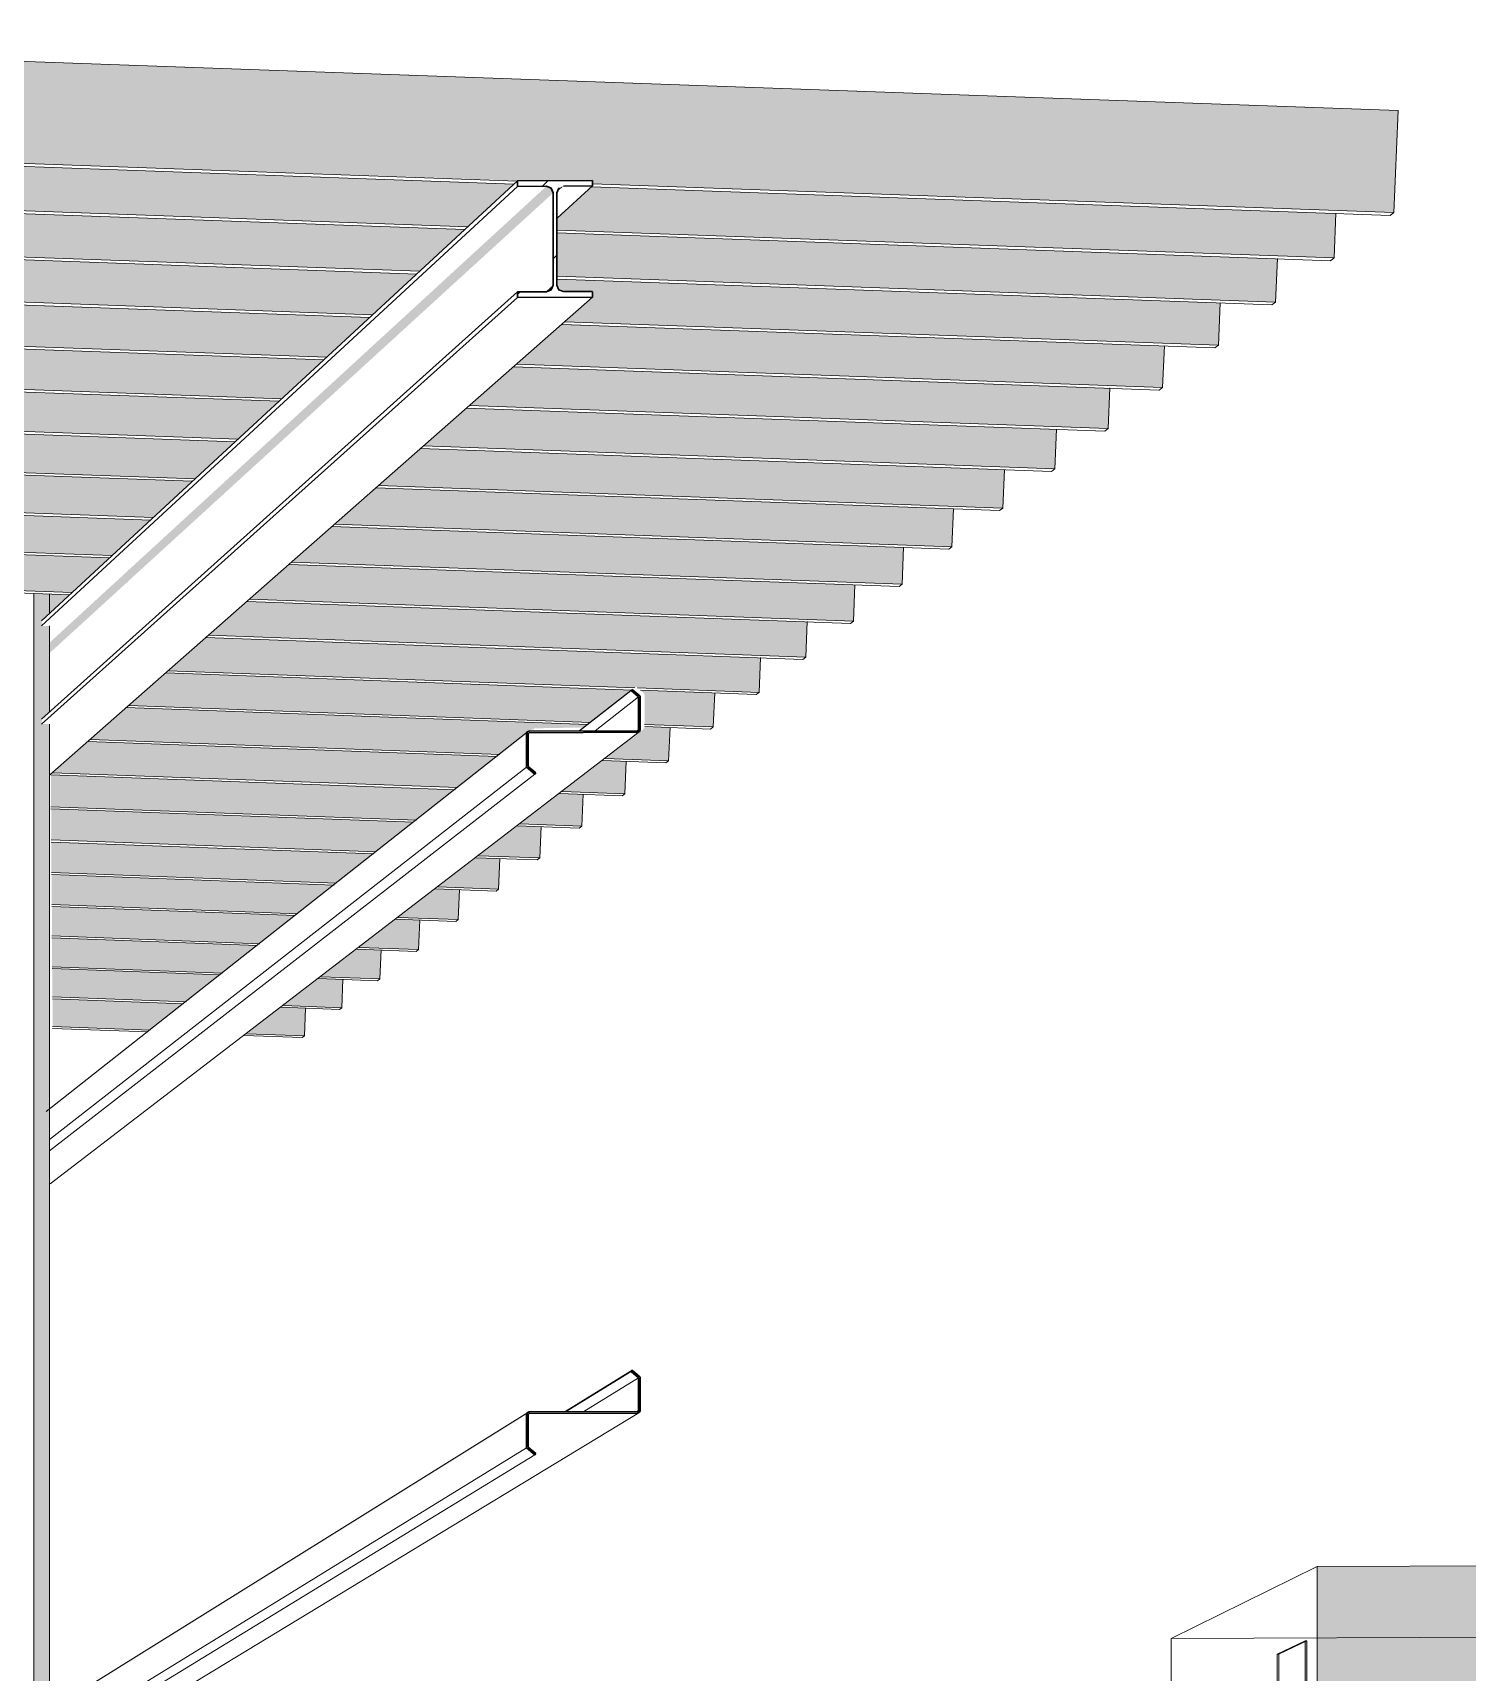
# Model space of a CAD drawing. Header units: inches. Extents: x 27328 to 121296, y -4075 to 4147.
# Drawn here: x 49626.8804 to 49626.9421, y 60.099 to 60.1695 of the extents above; entities that cross this region are included whole.
import ezdxf

# ---------------------------------------------------------------- set-up
doc = ezdxf.new("R2010")
doc.units = ezdxf.units.IN
doc.header["$MEASUREMENT"] = 0
for name, color, linetype, lineweight in [('M-EQPM', 50, 'Continuous', 9), ('S-BEAM', 12, 'Continuous', 9), ('S-COLS', 52, 'Continuous', 9)]:
    doc.layers.add(name, color=color, linetype=linetype, lineweight=lineweight)

# ---------------------------------------------------------------- blocks, each defined once
blk = doc.blocks.new('FP_285-mezzanine - perspective - structure only')
at = {"layer": 'S-BEAM'}
for p, q in [((23020.033869, 60.162856), (23020.034113, 60.1631)), ((23020.034322, 60.159733), (23020.034475, 60.159885)), ((23020.032789, 60.158202), (23020.0329, 60.158313))]:
    blk.add_line(p, q, dxfattribs=at)

msp = doc.modelspace()

# ---------------------------------------------------------------- hatches: boundary and pattern name
at = {"layer": 'M-EQPM', "lineweight": 5, "transparency": 33554631}
for points in [[(49626.964001, 60.070166), (49627.003827, 60.070261), (49627.003827, 60.103734), (49626.935682, 60.103496), (49626.935682, 60.094528), (49626.964001, 60.094618), (49626.964001, 60.091969), (49626.971478, 60.087555), (49626.970291, 60.084635), (49626.965058, 60.082832), (49626.965058, 60.075829), (49626.964579, 60.075678), (49626.964001, 60.075662), (49626.964001, 60.070958)], [(49626.935163, 60.094528), (49626.935236, 60.094528), (49626.935236, 60.1003), (49626.935163, 60.1003), (49626.935163, 60.09462)]]:
    msp.add_hatch(color=256, dxfattribs=at).paths.add_polyline_path(points, flags=0)
at = {"layer": 'S-BEAM', "lineweight": 5}
for points in [[(49626.938981, 60.16172), (49626.939165, 60.166115), (49626.845673, 60.169455), (49626.845489, 60.165074), (49626.901288, 60.163094), (49626.904507, 60.163112), (49626.904507, 60.162957), (49626.920333, 60.162389)], [(49626.881165, 60.142784), (49626.902819, 60.162571), (49626.90273, 60.162775), (49626.902522, 60.16285), (49626.881164, 60.143234), (49626.881165, 60.14282)], [(49626.902991, 60.162613), (49626.903252, 60.162857), (49626.903057, 60.162775), (49626.902991, 60.162614)], [(49626.902496, 60.15832), (49626.90254, 60.158324), (49626.902734, 60.158404), (49626.902819, 60.158608), (49626.902496, 60.15832)], [(49626.881158, 60.123139), (49626.901674, 60.139307), (49626.901707, 60.139387), (49626.881158, 60.123158)], [(49626.881158, 60.097263), (49626.901674, 60.110034), (49626.901707, 60.110115), (49626.881158, 60.097283)]]:
    msp.add_hatch(color=256, dxfattribs=at).paths.add_polyline_path(points, flags=0)
h = msp.add_hatch(color=256, dxfattribs=at)
h.paths.add_polyline_path([(49626.936404, 60.159774), (49626.936484, 60.161693), (49626.90448, 60.162841), (49626.90299, 60.161493), (49626.90299, 60.160974), (49626.92035, 60.16035)], flags=0)
h.paths.add_polyline_path([(49626.899145, 60.161112), (49626.901147, 60.162961), (49626.84541, 60.16496), (49626.845502, 60.167376), (49626.844223, 60.167421), (49626.844121, 60.164987), (49626.845057, 60.164985), (49626.845315, 60.165269), (49626.845364, 60.165224), (49626.844056, 60.163435), (49626.844042, 60.163093), (49626.899056, 60.161116)], flags=0)
h = msp.add_hatch(color=256, dxfattribs=at)
h.paths.add_polyline_path([(49626.933888, 60.157873), (49626.933967, 60.159747), (49626.903007, 60.16086), (49626.903007, 60.158985), (49626.920368, 60.15836)], flags=0)
h.paths.add_polyline_path([(49626.897075, 60.159198), (49626.89903, 60.161003), (49626.843965, 60.162982), (49626.843965, 60.163304), (49626.842644, 60.161497), (49626.842629, 60.161159), (49626.896989, 60.159201)], flags=0)
h.paths.add_polyline_path([(49626.84355, 60.164987), (49626.843713, 60.165014), (49626.84405, 60.165017), (49626.844054, 60.165391), (49626.843601, 60.165408), (49626.843587, 60.165066), (49626.843598, 60.165032), (49626.843582, 60.165017)], flags=0)
h = msp.add_hatch(color=256, dxfattribs=at)
h.paths.add_polyline_path([(49626.931431, 60.156017), (49626.931508, 60.157847), (49626.903022, 60.158873), (49626.903023, 60.158644), (49626.903112, 60.158439), (49626.903313, 60.158358), (49626.904556, 60.158354), (49626.904536, 60.158104), (49626.903315, 60.157031), (49626.920385, 60.156416)], flags=0)
h.paths.add_polyline_path([(49626.895053, 60.157329), (49626.896962, 60.159091), (49626.842553, 60.16105), (49626.842553, 60.161369), (49626.841264, 60.159604), (49626.84125, 60.15927), (49626.894971, 60.157332)], flags=0)
h = msp.add_hatch(color=256, dxfattribs=at)
h.paths.add_polyline_path([(49626.929032, 60.154204), (49626.929107, 60.155992), (49626.9032, 60.156927), (49626.901244, 60.155208), (49626.920401, 60.154516)], flags=0)
h.paths.add_polyline_path([(49626.893079, 60.155503), (49626.894943, 60.157224), (49626.841176, 60.159164), (49626.841176, 60.159479), (49626.839916, 60.157755), (49626.839902, 60.157425), (49626.893, 60.155506)], flags=0)
h = msp.add_hatch(color=256, dxfattribs=at)
h.paths.add_polyline_path([(49626.926687, 60.152433), (49626.926761, 60.15418), (49626.901131, 60.155106), (49626.899221, 60.153427), (49626.920418, 60.15266)], flags=0)
h.paths.add_polyline_path([(49626.89115, 60.15372), (49626.892971, 60.155401), (49626.839829, 60.157321), (49626.839829, 60.157632), (49626.838599, 60.155949), (49626.838585, 60.155622), (49626.891074, 60.153722)], flags=0)
h = msp.add_hatch(color=256, dxfattribs=at)
h.paths.add_polyline_path([(49626.924396, 60.150702), (49626.924468, 60.152409), (49626.89911, 60.153327), (49626.897243, 60.151687), (49626.920434, 60.150846)], flags=0)
h.paths.add_polyline_path([(49626.889264, 60.151976), (49626.891044, 60.153619), (49626.838514, 60.155521), (49626.838514, 60.155828), (49626.837312, 60.154183), (49626.837298, 60.15386), (49626.889192, 60.151979)], flags=0)
h = msp.add_hatch(color=256, dxfattribs=at)
h.paths.add_polyline_path([(49626.922156, 60.14901), (49626.922226, 60.150679), (49626.897135, 60.151589), (49626.89531, 60.149985), (49626.920449, 60.149072)], flags=0)
h.paths.add_polyline_path([(49626.887421, 60.150272), (49626.889161, 60.151878), (49626.837229, 60.153761), (49626.837229, 60.154065), (49626.836053, 60.152457), (49626.83604, 60.152138), (49626.887352, 60.150274)], flags=0)
h = msp.add_hatch(color=256, dxfattribs=at)
h.paths.add_polyline_path([(49626.919966, 60.147356), (49626.920035, 60.148988), (49626.895204, 60.14989), (49626.89342, 60.148322), (49626.916852, 60.147469)], flags=0)
h.paths.add_polyline_path([(49626.885619, 60.148605), (49626.88732, 60.150176), (49626.835972, 60.152041), (49626.835972, 60.152341), (49626.834823, 60.150769), (49626.83481, 60.150454), (49626.885518, 60.148609)], flags=0)
h = msp.add_hatch(color=256, dxfattribs=at)
h.paths.add_polyline_path([(49626.917824, 60.145738), (49626.917891, 60.147334), (49626.893316, 60.148228), (49626.891571, 60.146694), (49626.903005, 60.146278)], flags=0)
h.paths.add_polyline_path([(49626.883856, 60.146975), (49626.88552, 60.148511), (49626.834743, 60.150359), (49626.834743, 60.150656), (49626.833619, 60.149118), (49626.833606, 60.148806), (49626.883793, 60.146978)], flags=0)
h = msp.add_hatch(color=256, dxfattribs=at)
h.paths.add_polyline_path([(49626.915729, 60.144155), (49626.915794, 60.145716), (49626.89147, 60.146602), (49626.889763, 60.145102), (49626.903018, 60.144619)], flags=0)
h.paths.add_polyline_path([(49626.882132, 60.145381), (49626.883759, 60.146883), (49626.833541, 60.148713), (49626.833541, 60.149007), (49626.832441, 60.147489), (49626.832429, 60.147195), (49626.882071, 60.145383)], flags=0)
h = msp.add_hatch(color=256, dxfattribs=at)
h.paths.add_polyline_path([(49626.913679, 60.142606), (49626.913743, 60.144134), (49626.889663, 60.145012), (49626.887993, 60.143545), (49626.903031, 60.142995)], flags=0)
h.paths.add_polyline_path([(49626.879913, 60.143899), (49626.879913, 60.145368), (49626.832365, 60.147103), (49626.832365, 60.147394), (49626.83129, 60.145923), (49626.831279, 60.145677), (49626.876817, 60.144013)], flags=0)
h.paths.add_polyline_path([(49626.881162, 60.144484), (49626.882037, 60.145291), (49626.881162, 60.145323)], flags=0)
h = msp.add_hatch(color=256, dxfattribs=at)
h.paths.add_polyline_path([(49626.911672, 60.14109), (49626.911735, 60.142585), (49626.887895, 60.143457), (49626.886261, 60.14202), (49626.906347, 60.141295), (49626.90639, 60.141329), (49626.906448, 60.141281), (49626.906742, 60.14127)], flags=0)
h.paths.add_polyline_path([(49626.831221, 60.145687), (49626.831214, 60.145816), (49626.831123, 60.145691), (49626.831214, 60.145688)], flags=0)
h = msp.add_hatch(color=256, dxfattribs=at)
h.paths.add_polyline_path([(49626.909707, 60.139606), (49626.909769, 60.14107), (49626.906585, 60.141186), (49626.906755, 60.141004), (49626.906755, 60.139714), (49626.906826, 60.139711)], flags=0)
h.paths.add_polyline_path([(49626.904426, 60.139799), (49626.906227, 60.141199), (49626.886165, 60.141934), (49626.884565, 60.140527), (49626.903057, 60.13985)], flags=0)
h = msp.add_hatch(color=256, dxfattribs=at)
h.paths.add_polyline_path([(49626.907784, 60.138153), (49626.907844, 60.139586), (49626.906766, 60.139613), (49626.906685, 60.139498), (49626.90506, 60.138253), (49626.906734, 60.138191)], flags=0)
h.paths.add_polyline_path([(49626.900521, 60.138419), (49626.901913, 60.139501), (49626.901957, 60.139466), (49626.90199, 60.139512), (49626.90199, 60.139545), (49626.904148, 60.139581), (49626.904321, 60.139715), (49626.884471, 60.140443), (49626.882904, 60.139066), (49626.900363, 60.138425)], flags=0)
h.paths.add_polyline_path([(49626.901957, 60.139466), (49626.901933, 60.139522), (49626.901971, 60.139501), (49626.901962, 60.139479)], flags=0)
h = msp.add_hatch(color=256, dxfattribs=at)
h.paths.add_polyline_path([(49626.9059, 60.136729), (49626.905958, 60.138133), (49626.904942, 60.13816), (49626.903205, 60.136828)], flags=0)
h.paths.add_polyline_path([(49626.898712, 60.136994), (49626.900418, 60.138337), (49626.882812, 60.138983), (49626.881278, 60.137634), (49626.898556, 60.136999)], flags=0)
h = msp.add_hatch(color=256, dxfattribs=at)
h.paths.add_polyline_path([(49626.904054, 60.135335), (49626.904112, 60.13671), (49626.903087, 60.136737), (49626.901387, 60.135433), (49626.903093, 60.13537)], flags=0)
h.paths.add_polyline_path([(49626.89694, 60.135597), (49626.898612, 60.136913), (49626.881218, 60.137552), (49626.881218, 60.136176), (49626.896785, 60.135603)], flags=0)
h = msp.add_hatch(color=256, dxfattribs=at)
h.paths.add_polyline_path([(49626.902246, 60.133969), (49626.902302, 60.135317), (49626.90127, 60.135342), (49626.899605, 60.134066), (49626.902025, 60.133977)], flags=0)
h.paths.add_polyline_path([(49626.895204, 60.134229), (49626.896842, 60.135518), (49626.881229, 60.136092), (49626.881229, 60.134744), (49626.895051, 60.134234)], flags=0)
h = msp.add_hatch(color=256, dxfattribs=at)
h.paths.add_polyline_path([(49626.900473, 60.13263), (49626.900529, 60.133951), (49626.89949, 60.133976), (49626.89786, 60.132727)], flags=0)
h.paths.add_polyline_path([(49626.893503, 60.132887), (49626.895107, 60.134151), (49626.881239, 60.134662), (49626.881239, 60.13334), (49626.888659, 60.133066)], flags=0)
h = msp.add_hatch(color=256, dxfattribs=at)
h.paths.add_polyline_path([(49626.898736, 60.131318), (49626.898791, 60.132612), (49626.897745, 60.132637), (49626.896149, 60.131414)], flags=0)
h.paths.add_polyline_path([(49626.891835, 60.131573), (49626.893408, 60.132811), (49626.881249, 60.13326), (49626.881249, 60.131964), (49626.88704, 60.13175)], flags=0)
h = msp.add_hatch(color=256, dxfattribs=at)
h.paths.add_polyline_path([(49626.897033, 60.130031), (49626.897086, 60.131301), (49626.896035, 60.131324), (49626.894471, 60.130126)], flags=0)
h.paths.add_polyline_path([(49626.8902, 60.130284), (49626.891742, 60.131498), (49626.881259, 60.131885), (49626.881259, 60.130615), (49626.890051, 60.13029)], flags=0)
h = msp.add_hatch(color=256, dxfattribs=at)
h.paths.add_polyline_path([(49626.895363, 60.12877), (49626.895415, 60.130014), (49626.894358, 60.130038), (49626.892826, 60.128864)], flags=0)
h.paths.add_polyline_path([(49626.888596, 60.12902), (49626.890109, 60.130211), (49626.881269, 60.130538), (49626.881269, 60.129292), (49626.888449, 60.129026)], flags=0)
h = msp.add_hatch(color=256, dxfattribs=at)
h.paths.add_polyline_path([(49626.893725, 60.127532), (49626.893776, 60.128753), (49626.892713, 60.128776), (49626.891213, 60.127626)], flags=0)
h.paths.add_polyline_path([(49626.887024, 60.127781), (49626.888507, 60.128948), (49626.881278, 60.129216), (49626.881278, 60.127994), (49626.886877, 60.127786)], flags=0)
h = msp.add_hatch(color=256, dxfattribs=at)
h.paths.add_polyline_path([(49626.892118, 60.126319), (49626.892169, 60.127516), (49626.891101, 60.127538), (49626.88963, 60.126411)], flags=0)
h.paths.add_polyline_path([(49626.885481, 60.126565), (49626.886936, 60.12771), (49626.881288, 60.127919), (49626.881288, 60.126721)], flags=0)
at = {"layer": 'S-COLS', "lineweight": 5}
h = msp.add_hatch(color=256, dxfattribs=at)
h.paths.add_polyline_path([(49626.881158, 59.967823), (49626.881158, 60.031696), (49626.880484, 60.031726), (49626.880484, 59.967824)], flags=0)
h.paths.add_polyline_path([(49626.881158, 60.052863), (49626.881158, 60.139726), (49626.880816, 60.139724), (49626.880816, 60.139939), (49626.881158, 60.140246), (49626.881158, 60.143952), (49626.880816, 60.14395), (49626.880816, 60.144164), (49626.881158, 60.144481), (49626.881158, 60.14532), (49626.880484, 60.145344), (49626.880484, 60.054183), (49626.880812, 60.053431), (49626.881126, 60.052915)], flags=0)

# ---------------------------------------------------------------- linework, layer by layer
at = {"layer": 'M-EQPM'}
for p, q in [((49626.929401, 60.100412), (49626.935682, 60.103496)), ((49626.935682, 60.103496), (49627.003827, 60.103734)), ((49626.935682, 60.103496), (49626.935682, 60.094528)), ((49626.995497, 60.100636), (49626.929401, 60.100412)), ((49626.929401, 60.094524), (49626.929401, 60.100412)), ((49626.935163, 60.1003), (49626.933962, 60.099727)), ((49626.933962, 60.099727), (49626.933962, 60.094527)), ((49626.934035, 60.099727), (49626.933962, 60.099727)), ((49626.934035, 60.099727), (49626.935236, 60.1003)), ((49626.934035, 60.094527), (49626.934035, 60.099727)), ((49626.935163, 60.094528), (49626.935163, 60.1003)), ((49626.935163, 60.1003), (49626.935236, 60.1003)), ((49626.935236, 60.1003), (49626.935236, 60.094528))]:
    msp.add_line(p, q, dxfattribs=at)
at = {"layer": 'S-BEAM'}
for p, q in [((49626.845673, 60.169455), (49626.939165, 60.166115)), ((49626.939165, 60.166115), (49626.938981, 60.16172)), ((49626.845398, 60.164949), (49626.901132, 60.16295)), ((49626.845489, 60.165074), (49626.901265, 60.163073)), ((49626.843953, 60.162971), (49626.899015, 60.160992)), ((49626.844042, 60.163093), (49626.899145, 60.161112)), ((49626.901286, 60.163093), (49626.880816, 60.144164)), ((49626.901286, 60.16285), (49626.880816, 60.14395)), ((49626.904505, 60.162868), (49626.902984, 60.161488)), ((49626.904465, 60.16283), (49626.938819, 60.161598)), ((49626.904507, 60.162957), (49626.938981, 60.16172)), ((49626.938981, 60.16172), (49626.938819, 60.161598)), ((49626.842543, 60.16104), (49626.896948, 60.159081)), ((49626.842629, 60.161159), (49626.897075, 60.159198)), ((49626.936484, 60.161693), (49626.936404, 60.159774)), ((49626.90299, 60.160974), (49626.936404, 60.159774)), ((49626.902991, 60.160849), (49626.936246, 60.159654)), ((49626.933967, 60.159747), (49626.933888, 60.157873)), ((49626.936404, 60.159774), (49626.936246, 60.159654)), ((49626.841165, 60.159154), (49626.894929, 60.157214)), ((49626.84125, 60.15927), (49626.895053, 60.157329)), ((49626.903007, 60.158985), (49626.933888, 60.157873)), ((49626.880816, 60.139939), (49626.901286, 60.158312)), ((49626.903008, 60.158863), (49626.933734, 60.157756)), ((49626.901286, 60.158069), (49626.880816, 60.139724)), ((49626.904505, 60.158086), (49626.881176, 60.137551)), ((49626.931508, 60.157847), (49626.931431, 60.156017)), ((49626.933888, 60.157873), (49626.933734, 60.157756)), ((49626.839819, 60.157312), (49626.892958, 60.155391)), ((49626.839902, 60.157425), (49626.893079, 60.155503)), ((49626.903185, 60.156917), (49626.93128, 60.155903)), ((49626.903315, 60.157031), (49626.931431, 60.156017)), ((49626.838504, 60.155512), (49626.891031, 60.15361)), ((49626.838585, 60.155622), (49626.89115, 60.15372)), ((49626.929107, 60.155992), (49626.929032, 60.154204)), ((49626.931431, 60.156017), (49626.93128, 60.155903)), ((49626.901117, 60.155096), (49626.928884, 60.154093)), ((49626.901244, 60.155208), (49626.929032, 60.154204)), ((49626.926761, 60.15418), (49626.926687, 60.152433)), ((49626.929032, 60.154204), (49626.928884, 60.154093)), ((49626.837219, 60.153752), (49626.889148, 60.151869)), ((49626.837298, 60.15386), (49626.889264, 60.151976)), ((49626.899097, 60.153318), (49626.926543, 60.152324)), ((49626.899221, 60.153427), (49626.926687, 60.152433)), ((49626.835963, 60.152032), (49626.887308, 60.150167)), ((49626.83604, 60.152138), (49626.887421, 60.150272)), ((49626.924468, 60.152409), (49626.924396, 60.150702)), ((49626.926687, 60.152433), (49626.926543, 60.152324)), ((49626.897122, 60.15158), (49626.924255, 60.150596)), ((49626.897243, 60.151687), (49626.924396, 60.150702)), ((49626.83481, 60.150454), (49626.885619, 60.148605)), ((49626.922226, 60.150679), (49626.922156, 60.14901)), ((49626.924396, 60.150702), (49626.924255, 60.150596)), ((49626.834734, 60.15035), (49626.885508, 60.148503)), ((49626.895192, 60.149881), (49626.922019, 60.148906)), ((49626.89531, 60.149985), (49626.922156, 60.14901)), ((49626.833532, 60.148705), (49626.883748, 60.146875)), ((49626.833606, 60.148806), (49626.883856, 60.146975)), ((49626.89342, 60.148322), (49626.919966, 60.147356)), ((49626.920035, 60.148988), (49626.919966, 60.147356)), ((49626.922156, 60.14901), (49626.922019, 60.148906)), ((49626.893304, 60.148219), (49626.919832, 60.147254)), ((49626.832357, 60.147095), (49626.882026, 60.145283)), ((49626.832429, 60.147195), (49626.882132, 60.145381)), ((49626.917891, 60.147334), (49626.917824, 60.145738)), ((49626.919966, 60.147356), (49626.919832, 60.147254)), ((49626.891458, 60.146594), (49626.917693, 60.145638)), ((49626.891571, 60.146694), (49626.917824, 60.145738)), ((49626.915794, 60.145716), (49626.915729, 60.144155)), ((49626.917824, 60.145738), (49626.917693, 60.145638)), ((49626.889651, 60.145005), (49626.9156, 60.144058)), ((49626.889763, 60.145102), (49626.915729, 60.144155)), ((49626.913743, 60.144134), (49626.913679, 60.142606)), ((49626.915729, 60.144155), (49626.9156, 60.144058)), ((49626.887884, 60.143449), (49626.913553, 60.142511)), ((49626.887993, 60.143545), (49626.913679, 60.142606)), ((49626.886261, 60.14202), (49626.906335, 60.141285)), ((49626.911735, 60.142585), (49626.911672, 60.14109)), ((49626.913679, 60.142606), (49626.913553, 60.142511)), ((49626.886154, 60.141926), (49626.906215, 60.141192)), ((49626.906448, 60.141281), (49626.911672, 60.14109)), ((49626.90621, 60.141218), (49626.90393, 60.139442)), ((49626.906167, 60.141167), (49626.903952, 60.139442)), ((49626.906495, 60.140896), (49626.904622, 60.139443)), ((49626.906573, 60.141179), (49626.911548, 60.140997)), ((49626.909769, 60.14107), (49626.909707, 60.139606)), ((49626.911672, 60.14109), (49626.911548, 60.140997)), ((49626.88446, 60.140436), (49626.904309, 60.139708)), ((49626.884565, 60.140527), (49626.904426, 60.139799)), ((49626.881013, 60.123074), (49626.901716, 60.139395)), ((49626.906515, 60.1394), (49626.881186, 60.119958)), ((49626.906495, 60.139488), (49626.906447, 60.139452)), ((49626.906749, 60.139714), (49626.909707, 60.139606)), ((49626.906755, 60.139618), (49626.909586, 60.139515)), ((49626.907844, 60.139586), (49626.907784, 60.138153)), ((49626.909707, 60.139606), (49626.909586, 60.139515)), ((49626.882802, 60.138976), (49626.900407, 60.13833)), ((49626.882904, 60.139066), (49626.900521, 60.138419)), ((49626.881158, 60.121869), (49626.901674, 60.137871)), ((49626.904944, 60.138163), (49626.907665, 60.138063)), ((49626.90506, 60.138253), (49626.907784, 60.138153)), ((49626.905958, 60.138133), (49626.9059, 60.136729)), ((49626.907784, 60.138153), (49626.907665, 60.138063)), ((49626.902025, 60.13758), (49626.88116, 60.121373)), ((49626.881208, 60.137545), (49626.898601, 60.136906)), ((49626.881278, 60.137634), (49626.898713, 60.136994)), ((49626.90309, 60.136741), (49626.905784, 60.136642)), ((49626.903205, 60.136828), (49626.9059, 60.136729)), ((49626.904112, 60.13671), (49626.904054, 60.135335)), ((49626.9059, 60.136729), (49626.905784, 60.136642)), ((49626.881218, 60.136176), (49626.896941, 60.135597)), ((49626.881219, 60.136086), (49626.896832, 60.135511)), ((49626.901275, 60.135347), (49626.90394, 60.135249)), ((49626.901387, 60.135433), (49626.904054, 60.135335)), ((49626.902302, 60.135317), (49626.902246, 60.133969)), ((49626.904054, 60.135335), (49626.90394, 60.135249)), ((49626.881229, 60.134744), (49626.895205, 60.134228)), ((49626.881229, 60.134655), (49626.895099, 60.134144)), ((49626.899496, 60.133982), (49626.902134, 60.133885)), ((49626.899605, 60.134066), (49626.902246, 60.133969)), ((49626.900529, 60.133951), (49626.900473, 60.13263)), ((49626.902246, 60.133969), (49626.902134, 60.133885)), ((49626.881239, 60.13334), (49626.893504, 60.132887)), ((49626.88124, 60.133254), (49626.8934, 60.132805)), ((49626.897752, 60.132644), (49626.900364, 60.132548)), ((49626.89786, 60.132727), (49626.900473, 60.13263)), ((49626.898791, 60.132612), (49626.898736, 60.131318)), ((49626.900473, 60.13263), (49626.900364, 60.132548)), ((49626.881249, 60.131964), (49626.891837, 60.131573)), ((49626.88125, 60.131879), (49626.891734, 60.131492)), ((49626.896149, 60.131414), (49626.898736, 60.131318)), ((49626.896043, 60.131333), (49626.898629, 60.131237)), ((49626.897086, 60.131301), (49626.897033, 60.130031)), ((49626.898736, 60.131318), (49626.898629, 60.131237)), ((49626.881259, 60.130615), (49626.890202, 60.130284)), ((49626.88126, 60.130532), (49626.890102, 60.130205)), ((49626.894368, 60.130047), (49626.896928, 60.129952)), ((49626.894471, 60.130126), (49626.897033, 60.130031)), ((49626.895415, 60.130014), (49626.895363, 60.12877)), ((49626.897033, 60.130031), (49626.896928, 60.129952)), ((49626.881269, 60.129292), (49626.888599, 60.12902)), ((49626.881269, 60.12921), (49626.888501, 60.128942)), ((49626.892725, 60.128786), (49626.89526, 60.128692)), ((49626.892826, 60.128864), (49626.895363, 60.12877)), ((49626.893776, 60.128753), (49626.893725, 60.127532)), ((49626.895363, 60.12877), (49626.89526, 60.128692)), ((49626.881278, 60.127994), (49626.887027, 60.127781)), ((49626.881279, 60.127914), (49626.88693, 60.127704)), ((49626.891113, 60.127549), (49626.893624, 60.127456)), ((49626.891213, 60.127626), (49626.893725, 60.127532)), ((49626.892169, 60.127516), (49626.892118, 60.126319)), ((49626.893725, 60.127532), (49626.893624, 60.127456)), ((49626.881288, 60.126721), (49626.885485, 60.126565)), ((49626.881288, 60.126642), (49626.88539, 60.12649)), ((49626.889532, 60.126336), (49626.89202, 60.126244)), ((49626.88963, 60.126411), (49626.892118, 60.126319)), ((49626.892118, 60.126319), (49626.89202, 60.126244)), ((49626.90621, 60.111941), (49626.903333, 60.110164)), ((49626.906167, 60.11189), (49626.903372, 60.110164)), ((49626.906495, 60.111619), (49626.904131, 60.110166)), ((49626.881008, 60.097226), (49626.901726, 60.11013)), ((49626.906504, 60.110115), (49626.881209, 60.094777)), ((49626.906495, 60.110211), (49626.906421, 60.110166)), ((49626.881182, 60.096008), (49626.901674, 60.108598)), ((49626.902025, 60.108307), (49626.881184, 60.095563))]:
    msp.add_line(p, q, dxfattribs=at)
at = {"layer": 'S-BEAM', "lineweight": 30}
for p, q in [((49626.904505, 60.16311), (49626.901286, 60.163093)), ((49626.901286, 60.163093), (49626.901286, 60.16285)), ((49626.901286, 60.16285), (49626.902529, 60.162857)), ((49626.902819, 60.16257), (49626.902819, 60.158608)), ((49626.902972, 60.158609), (49626.902972, 60.162571)), ((49626.903262, 60.162861), (49626.904505, 60.162868)), ((49626.904505, 60.162868), (49626.904505, 60.16311)), ((49626.902529, 60.158319), (49626.901286, 60.158312)), ((49626.901286, 60.158312), (49626.901286, 60.158069)), ((49626.904505, 60.158329), (49626.903262, 60.158323)), ((49626.904505, 60.158086), (49626.904505, 60.158329)), ((49626.901286, 60.158069), (49626.904505, 60.158086)), ((49626.90621, 60.141218), (49626.906167, 60.141167)), ((49626.906167, 60.141167), (49626.906495, 60.140896)), ((49626.906561, 60.140927), (49626.90621, 60.141218)), ((49626.906495, 60.140896), (49626.906495, 60.139488)), ((49626.906561, 60.139491), (49626.906561, 60.140927)), ((49626.901674, 60.139307), (49626.901674, 60.137871)), ((49626.901741, 60.137902), (49626.901741, 60.139309)), ((49626.906447, 60.139443), (49626.901788, 60.139421)), ((49626.901788, 60.139355), (49626.906447, 60.139377)), ((49626.901674, 60.137871), (49626.902025, 60.13758)), ((49626.902068, 60.137631), (49626.901741, 60.137902)), ((49626.902025, 60.13758), (49626.902068, 60.137631)), ((49626.90621, 60.111941), (49626.906167, 60.11189)), ((49626.906167, 60.11189), (49626.906495, 60.111619)), ((49626.906561, 60.11165), (49626.90621, 60.111941)), ((49626.906495, 60.111619), (49626.906495, 60.110211)), ((49626.906561, 60.110213), (49626.906561, 60.11165)), ((49626.901674, 60.110034), (49626.901674, 60.108598)), ((49626.901741, 60.108629), (49626.901741, 60.110036)), ((49626.906447, 60.110166), (49626.901788, 60.110148)), ((49626.901788, 60.110082), (49626.906447, 60.110099)), ((49626.901674, 60.108598), (49626.902025, 60.108307)), ((49626.902068, 60.108358), (49626.901741, 60.108629)), ((49626.902025, 60.108307), (49626.902068, 60.108358))]:
    msp.add_line(p, q, dxfattribs=at)
for points in [[(49626.902529, 60.162857, 0), (49626.902734, 60.162774, 0), (49626.902819, 60.16257, 0)], [(49626.902972, 60.162571, 0), (49626.903057, 60.162775, 0), (49626.903066, 60.162783, 0)], [(49626.902819, 60.158608, 0), (49626.902734, 60.158404, 0), (49626.902529, 60.158319, 0)], [(49626.903262, 60.158323, 0), (49626.903057, 60.158406, 0), (49626.902972, 60.158609, 0)], [(49626.901788, 60.139421, 0), (49626.901707, 60.139387, 0), (49626.901674, 60.139307, 0)], [(49626.901741, 60.139309, 0), (49626.901755, 60.139341, 0), (49626.901758, 60.139344, 0)], [(49626.906447, 60.139377, 0), (49626.906528, 60.13941, 0), (49626.906561, 60.139491, 0)], [(49626.906495, 60.139488, 0), (49626.90648, 60.139456, 0), (49626.906447, 60.139443, 0)], [(49626.901788, 60.110148, 0), (49626.901707, 60.110115, 0), (49626.901674, 60.110034, 0)], [(49626.901741, 60.110036, 0), (49626.901755, 60.110068, 0), (49626.901762, 60.110074, 0)], [(49626.906447, 60.110099, 0), (49626.906528, 60.110133, 0), (49626.906561, 60.110213, 0)], [(49626.906495, 60.110211, 0), (49626.90648, 60.110179, 0), (49626.906447, 60.110166, 0)]]:
    msp.add_polyline3d(points, dxfattribs=at)
at = {"layer": 'S-COLS'}
for p, q in [((49626.880484, 60.145344), (49626.880484, 60.054183)), ((49626.881158, 60.144481), (49626.881158, 60.14532)), ((49626.881158, 60.140246), (49626.881158, 60.143952)), ((49626.881158, 60.123181), (49626.881158, 60.139726)), ((49626.881158, 60.097305), (49626.881158, 60.123139))]:
    msp.add_line(p, q, dxfattribs=at)

# ---------------------------------------------------------------- block references
at = {"layer": 'S-BEAM'}
msp.add_blockref('FP_285-mezzanine - perspective - structure only', (26606.868497, 0), dxfattribs=at)

doc.saveas('drawing.dxf')
